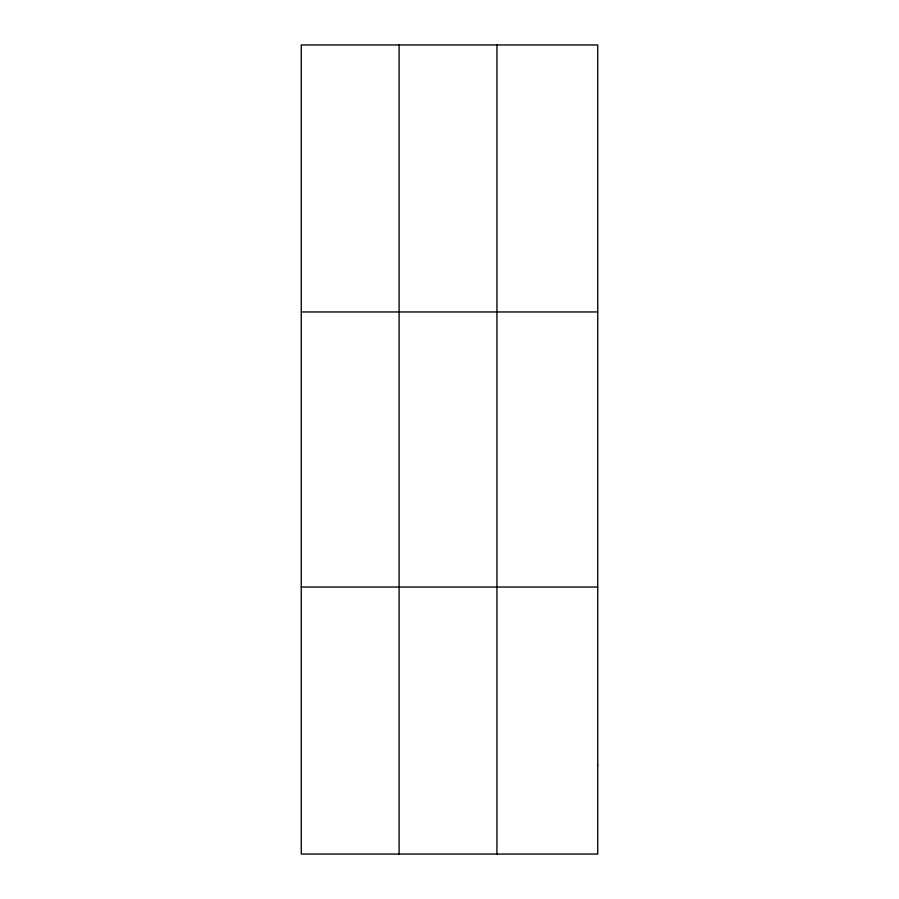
<?xml version="1.0" encoding="UTF-8"?>
<svg xmlns="http://www.w3.org/2000/svg" width="899" height="899" viewBox="0 0 899 899"><rect width="100%" height="100%" fill="white"/><g stroke="black" fill="none" stroke-linecap="round" stroke-linejoin="round"><path stroke-width="1.35" d="M399.1 854.05L399.1 44.95M496.933 854.05L496.933 44.95M301.266 311.953L597.734 311.953M301.266 587.047L597.734 587.047M597.734 765.049L597.734 854.05L301.266 854.05L301.266 44.95L597.734 44.95L597.734 765.049"/></g></svg>
